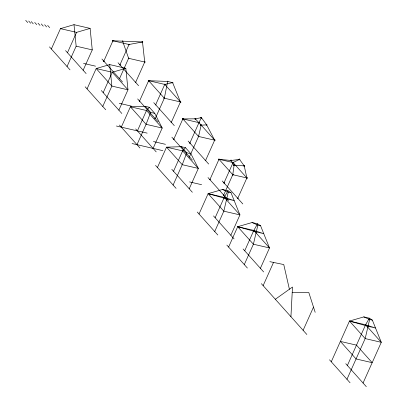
<?xml version="1.0" encoding="UTF-8"?>
<svg xmlns="http://www.w3.org/2000/svg" width="407" height="407" viewBox="0 0 407 407"><rect width="100%" height="100%" fill="white"/><g stroke="black" fill="none" stroke-linecap="round" stroke-linejoin="round"><path stroke-width="0.61" d="M198.825 122.985L198.596 122.695M198.753 122.766L198.616 122.766M234.04 165.43L234.101 164.932M244.231 165.466C244.872 166.636 243.086 166.036 244.256 165.496M290.929 316.692L292.491 287.047L275.33 299.262M129.35 44.434C129.222 43.895 128.887 45.676 129.36 44.541M113.141 40.736C112.22 40.512 113.019 40.308 112.729 41.026C112.434 40.603 113.812 40.975 112.953 41.163C113.06 41.463 113.014 39.815 113.253 40.705M144.678 62.22C145.808 61.813 143.747 61.467 144.643 62.22M164.148 98.25C164.967 99.079 163.136 97.924 164.352 97.843C163.528 98.809 165.42 98.362 164.397 97.833C163.884 98.804 164.932 97.644 164.092 98.377M233.313 162.52C233.415 161.762 232.209 162.591 233.226 162.729C233.796 162.805 233.058 161.747 233.43 162.602C232.204 162.535 233.353 162.719 233.42 162.637M219.271 159.335C219.846 158.984 218.177 159.061 219.185 159.549M165.12 84.447L164.652 84.788L164.921 84.554L180.596 102.116C180.291 101.669 180.265 101.791 180.596 102.116M148.84 80.769C149.12 79.584 148.377 81.492 148.809 80.983M142.114 41.997L142.796 41.824L142.725 42.262L142.185 42.038L142.521 41.58L142.654 42.125M172.415 82.611C174.079 82.942 171.276 83.008 172.782 82.443C173.199 82.306 171.779 83.206 172.487 82.407M209.89 179.66L218.997 159.3L231.034 160.5L234.091 165.308L232.779 174.7L223.672 195.06M129.355 44.612C128.653 44.984 129.085 43.747 128.968 44.19C129.085 45.65 128.22 43.875 129.248 44.49M142.592 42.145C142.348 40.746 142.689 43.223 142.18 41.962M144.48 62.027L145.111 61.981L144.51 62.047M246.667 177.961C246.79 177.07 247.736 178.19 246.764 178.032C246.82 177.503 247.573 178.205 246.891 178.297C246.52 177.096 247.085 178.195 246.835 178.068M155.225 118.574L164.331 98.214L167.659 81.461L172.629 82.611L180.438 101.943L171.332 122.304M234.086 165.68C233.857 164.866 234.885 165.115 234.178 165.598M173.758 139.286L182.865 118.925L195.37 118.829L201.155 125.244L198.555 136.457L189.448 156.812M231.212 160.796L231.222 160.19L231.252 160.643M199.028 214.006L208.135 193.646L222.481 189.489L228.286 192.089L223.825 211.172L214.713 231.532M228.602 247.049L237.708 226.689L252.055 222.537L257.86 225.137L253.398 244.22L244.286 264.581M331.273 361.772L349.486 321.057L363.833 316.9L369.637 319.5L365.176 338.583L346.957 379.304M199.165 122.726L199.165 122.375M201.16 125.631L201.282 124.954L201.46 125.448M183.084 119.149L183.033 118.605L183.013 119.231M201.363 125.458C201.719 124.812 200.697 124.501 201.048 125.554M231.273 160.668L231.298 160.348M121.296 127.147L130.403 106.787L145.202 106.313L150.651 112.403L146.093 124.318L136.986 144.678M157.428 167.521L166.534 147.161L181.334 146.688L186.782 152.778L182.224 164.693L173.117 185.053M51.358 48.998L60.465 28.638L74.003 24.679L90.11 28.404L92.262 49.893L83.15 70.253M67.465 52.727L76.572 32.367L90.11 28.404M67.043 66.529L76.155 46.169L74.003 24.679M87.073 88.909L96.184 68.549L109.717 64.591L125.824 68.315L127.976 89.805L118.869 110.165M103.821 61.136L112.927 40.776L142.501 41.967L144.724 62.032L135.617 82.392M103.18 92.633L112.291 72.273L125.824 68.315M119.928 64.861L129.034 44.5L141.89 42.084M102.762 106.436L111.869 86.081L109.717 64.591M119.51 78.663L128.617 58.308L122.68 41.326M139.54 101.048L148.647 80.688L167.659 81.461M137.403 130.876L146.51 110.516L149.313 107.265L154.762 113.355L162.2 128.042L153.093 148.402M155.647 104.772L164.754 84.412L172.629 82.611M173.535 171.245L182.641 150.89L185.444 147.639L190.893 153.729L198.331 168.417L189.224 188.777M189.865 143.01L198.723 123.219M205.555 160.541L214.662 140.181L206.619 124.812L201.389 117.643L195.37 118.829M223.987 182.921L233.099 162.561L239.52 159.402L244.22 165.842L246.881 177.961L237.769 198.321M215.135 217.73L224.242 197.37L227.996 190.766L231.008 192.72L239.932 214.901L230.82 235.261M244.709 250.778L253.815 230.418L257.57 223.809L260.582 225.763L269.5 247.944L260.394 268.305M263.136 285.643L273.519 262.429M303.118 330.316L313.502 307.107M347.38 365.501L365.593 324.781L369.353 318.177L372.359 320.131L381.283 342.312L363.064 383.028M198.972 122.649L201.389 117.643M231.252 160.353C231.13 159.513 230.174 161.126 231.156 160.714M231.227 160.77L231.176 160.841M148.993 80.856L148.357 80.647L148.692 80.896M219.358 159.447L218.757 159.295L219.119 159.59M246.5 178.027L246.795 178.342L246.754 178.062M230.871 160.205L231.191 160.205L230.896 160.18M199.267 122.904C199.288 121.958 199.501 123.235 199.054 122.563M183.104 119.114L182.519 118.758L183.008 119.129L183.15 118.656L182.524 118.915L182.957 119.215M206.7 124.893C207.728 124.71 205.301 125.244 206.914 124.557C206.456 125.427 206.461 123.982 206.558 124.964M239.637 159.692C239.871 158.623 239.921 159.661 239.301 159.712C238.609 158.608 240.649 159.218 239.565 159.788M234.173 165.547C234.931 164.464 232.977 165.751 234.127 164.947M214.708 140.278L214.896 139.876L214.967 140.369L214.311 140.013L214.687 140.532L214.998 139.993L214.306 140.237L214.723 139.799L214.565 140.344M122.772 41.565C123.443 41.707 122.197 40.212 122.69 41.585M244.169 165.934L243.844 165.934L244.582 165.73M231.034 160.5L239.52 159.402M201.155 125.244L206.619 124.812M292.211 292.384L308.816 292.557L315.176 312.306M234.091 165.308L244.22 165.842M269.861 261.67L283.76 264.56L289.402 289.245M201.119 125.519L200.824 125.346L200.972 125.57M167.577 81.695C168.483 81.135 167.45 81.553 167.475 81.654M60.465 28.638L76.572 32.367M113.548 40.919L129.034 44.5M76.155 46.169L92.262 49.893M128.617 58.308L144.724 62.032M83.537 63.395L95.528 66.168M148.647 80.688L164.754 84.412M164.331 98.214L180.438 101.943M145.202 106.313L149.313 107.265M119.256 103.302L131.247 106.079M198.357 122.507L182.865 118.925L198.555 136.457L214.662 140.181L200.244 124.074M150.651 112.403L154.762 113.355M116.407 126.017L147.141 133.13M181.334 146.688L185.444 147.639M153.48 141.544L165.466 144.317M186.782 152.778L190.893 153.729M132.097 143.544L162.831 150.656M189.611 181.919L201.597 184.692M222.481 189.489L227.996 190.766M228.286 192.089L231.008 192.72M208.135 193.646L224.242 197.37L234.178 200.6L226.699 198.87L208.135 193.646L223.825 211.172L239.932 214.901L224.242 197.37M252.055 222.537L257.57 223.809M257.86 225.137L260.582 225.763M237.708 226.689L253.815 230.418L263.751 233.649L256.273 231.919L237.708 226.689L253.398 244.22L269.5 247.944L253.815 230.418M363.833 316.9L369.353 318.177M369.637 319.5L372.359 320.131M349.486 321.057L365.593 324.781L375.529 328.011L368.05 326.282L349.486 321.057L365.176 338.583L381.283 342.312L365.593 324.781M164.881 84.58C164.082 85.032 164.525 83.644 165.115 84.335M119.444 78.515C118.462 78.475 120.691 79.202 119.516 78.546M209.9 179.538C208.755 179.253 210.821 180.286 210.007 179.589M171.449 122.232L170.976 122.141L171.576 122.304M165.211 84.346C164.102 83.888 164.881 85.735 165.262 84.463M148.57 80.601L164.26 98.133M118.045 62.759L138.578 85.699M153.765 102.671L174.293 125.61M188.136 141.076L208.669 164.021M222.258 180.983L242.791 203.927M101.938 59.03L122.471 81.975M137.658 98.942L158.186 121.886M171.876 137.179L192.409 160.124M208.008 177.554L228.541 200.498M47.68 25.432L49.644 27.62M44.628 24.725L46.591 26.918M65.583 50.621L86.116 73.565M101.297 90.532L121.83 113.472M135.673 128.938L156.202 151.882M171.805 169.312L192.333 192.257M213.533 215.939L234.061 238.878M243.101 248.982L263.634 271.927M345.777 363.705L366.305 386.65M41.3 23.952L43.259 26.145M38.039 23.199L40.003 25.392M34.722 22.436L36.686 24.623M31.278 21.637L33.237 23.825M28.709 21.042L30.667 23.235M25.717 20.35L27.681 22.543M49.476 46.897L70.009 69.836M85.19 86.803L105.723 109.748M119.414 125.046L139.947 147.985M155.545 165.42L176.078 188.36M197.273 212.042L217.806 234.987M226.847 245.09L247.38 268.03M261.38 283.679L306.853 334.488M329.517 359.813L350.051 382.753M122.573 41.326C122.405 42.618 122.563 39.967 122.573 41.326M148.214 80.657C148.479 80.566 149.048 80.265 148.219 80.627M180.24 102.172C181.817 102.829 180.357 101.063 180.24 102.172M198.199 136.508C199.71 137.708 198.209 134.814 198.626 136.767C198.845 136.447 198.575 135.719 198.219 136.559M218.645 159.356C219.602 159.839 218.64 158.267 218.645 159.356M230.759 160.5L230.942 160.872L230.794 160.526M232.428 174.756C233.084 175.712 232.926 173.84 232.595 174.517C233.501 175.173 232.941 173.825 232.997 174.924C231.761 173.779 233.796 175.392 232.412 174.771M128.398 58.384C129.645 59.02 128.368 57.285 128.398 58.384M164.972 84.295L164.443 84.224L164.972 84.295M167.445 81.542L167.796 81.11L167.445 81.502M182.651 119.002C182.682 119.887 182.88 117.643 182.651 118.966M232.88 162.637C232.631 163.548 233.389 161.203 232.88 162.602M128.241 58.359L128.8 58.486L128.241 58.359M195.019 118.89C195.157 119.587 195.986 118.946 195.477 118.483C196.271 118.93 194.714 119.505 195.233 118.483C195.228 120.645 196.21 117.364 195.019 118.89M200.809 125.305L201.043 124.959L200.814 125.27M239.275 159.315C239.138 160.577 239.637 158.216 239.28 159.279M201.027 117.694C201.679 118.783 201.74 116.804 201.511 117.384C201.429 118.997 201.063 116.412 201.012 117.72M201.165 117.511C201.45 118.875 202.162 116.728 201.165 117.511M144.337 62.042C144.872 63.009 145.05 61.371 144.337 62.042M198.346 136.457L198.921 136.579L198.372 136.487M103.464 60.979L104.177 61.294L103.485 60.958M119.572 64.703L120.284 65.018L119.577 64.693M135.261 82.234L135.969 82.55L135.266 82.224M139.184 100.885L139.891 101.206L139.199 100.87M155.291 104.614L155.998 104.93L155.296 104.604M154.869 118.417L155.581 118.732L154.879 118.406M173.402 139.128L174.115 139.443L173.413 139.118M189.509 142.852L190.222 143.167L189.53 142.837M189.092 156.654L189.804 156.975L189.092 156.654M205.199 160.383L205.911 160.699L205.214 160.363M223.636 182.763L224.343 183.079L223.641 182.753M223.316 194.902L224.028 195.218L223.326 194.892M237.418 198.163L238.126 198.479L237.423 198.153M214.316 140.323L214.667 140.542L214.326 140.369M112.291 72.273L96.184 68.549L111.869 86.081L127.976 89.805L112.291 72.273M146.51 110.516L130.403 106.787L146.093 124.318L162.2 128.042L146.51 110.516M182.641 150.89L166.534 147.161L182.224 164.693L198.331 168.417L182.641 150.89M233.099 162.561L218.997 159.3L232.779 174.7L246.881 177.961L233.099 162.561M356.486 345.141L340.379 341.417L356.069 358.943L372.176 362.668L356.486 345.141"/></g></svg>
